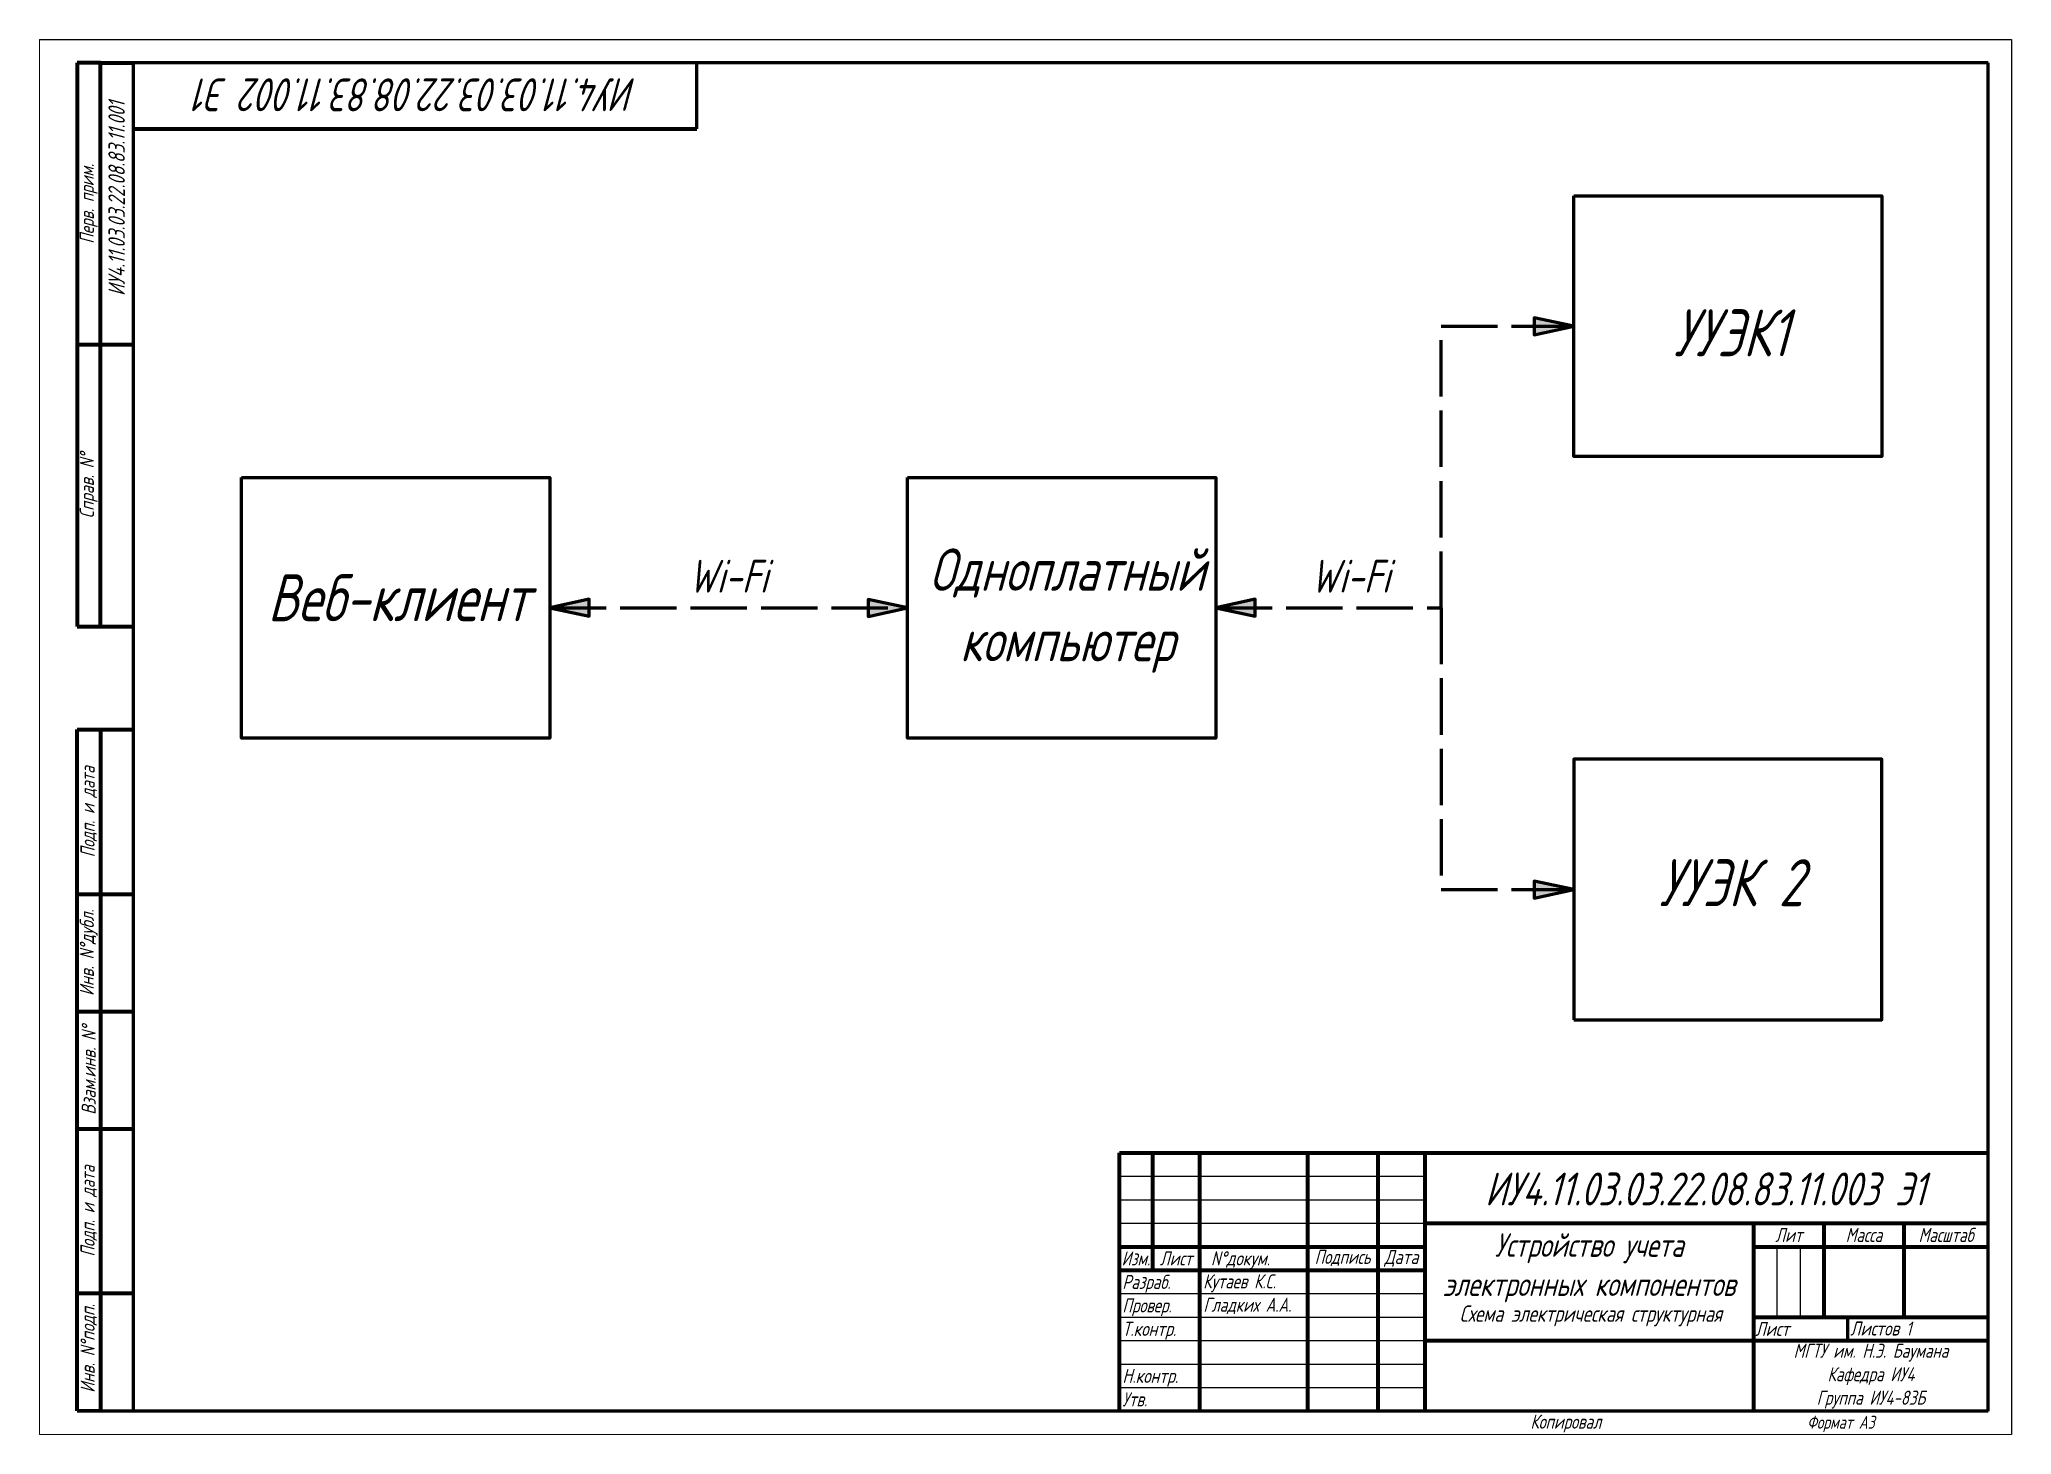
# Paper-space layout 'Лист1' of a CAD drawing. Header units: millimetres. Extents: x -1 to 419, y 0 to 297.
# The model-space entities are those that its viewports show. They can reach past a viewport. Long polylines and large blocks are cut down to what shows.
import ezdxf

# ---------------------------------------------------------------- set-up
doc = ezdxf.new("R2010")
doc.units = ezdxf.units.MM
doc.linetypes.add('ACAD_ISO02W100', pattern=[15, 12, -3])
doc.layers.add('Format', color=7, linetype='Continuous', lineweight=60)
doc.layers.add('Tonk', color=7, linetype='Continuous', lineweight=25)
doc.layers.add('KONTUR', color=7, linetype='Continuous')
doc.styles.get("Standard").update_dxf_attribs({"font": '', "width": 0.8, "oblique": 15})
doc.styles.get('Standard').set_extended_font_data('GOST type B')

msp = doc.modelspace()

# ---------------------------------------------------------------- hatches: boundary and pattern name
at = {"layer": 'Format'}
h = msp.add_hatch(color=256, dxfattribs=at)
h.dxf.hatch_style = 1
h.paths.add_polyline_path([(3330.61, 1444.74), (3322.19, 1446.49), (3322.19, 1444.74)])
h.paths.add_polyline_path([(3330.61, 1444.74), (3322.19, 1444.74), (3322.19, 1442.88)])
h = msp.add_hatch(color=256, dxfattribs=at)
h.dxf.hatch_style = 1
h.paths.add_polyline_path([(3112.52, 1384.78), (3120.93, 1383.04), (3120.93, 1384.78)])
h.paths.add_polyline_path([(3112.52, 1384.78), (3120.93, 1384.78), (3120.93, 1386.64)])
h = msp.add_hatch(color=256, dxfattribs=at)
h.dxf.hatch_style = 1
h.paths.add_polyline_path([(3188.74, 1384.78), (3180.32, 1386.53), (3180.32, 1384.78)])
h.paths.add_polyline_path([(3188.74, 1384.78), (3180.32, 1384.78), (3180.32, 1382.92)])
h = msp.add_hatch(color=256, dxfattribs=at)
h.dxf.hatch_style = 1
h.paths.add_polyline_path([(3254.36, 1384.78), (3262.77, 1383.04), (3262.77, 1384.78)])
h.paths.add_polyline_path([(3254.36, 1384.78), (3262.77, 1384.78), (3262.77, 1386.64)])
h = msp.add_hatch(color=256, dxfattribs=at)
h.dxf.hatch_style = 1
h.paths.add_polyline_path([(3330.61, 1324.82), (3322.19, 1326.56), (3322.19, 1324.82)])
h.paths.add_polyline_path([(3330.61, 1324.82), (3322.19, 1324.82), (3322.19, 1322.96)])

# ---------------------------------------------------------------- linework, layer by layer
msp.add_line((3368.85, 1213.78), (3368.85, 1213.78))
at = {"layer": 'Format', "lineweight": 70}
for p, q in [((3011.85, 1500.78), (3011.85, 1380.78)), ((3016.85, 1500.78), (3011.85, 1500.78)), ((3016.85, 1500.78), (3023.85, 1500.78)), ((3016.85, 1380.78), (3016.85, 1500.78)), ((3023.85, 1486.78), (3143.85, 1486.78)), ((3023.85, 1440.78), (3011.85, 1440.78)), ((3011.85, 1380.78), (3023.85, 1380.78)), ((3011.85, 1213.86), (3011.85, 1358.86)), ((3011.85, 1358.86), (3016.85, 1358.86)), ((3016.85, 1358.86), (3016.85, 1213.86)), ((3016.85, 1358.86), (3023.85, 1358.86)), ((3011.85, 1323.86), (3023.85, 1323.86)), ((3011.85, 1298.86), (3023.85, 1298.86)), ((3011.85, 1273.86), (3023.85, 1273.86)), ((3233.9, 1213.78), (3233.9, 1268.78)), ((3233.9, 1268.78), (3418.85, 1268.78)), ((3240.9, 1268.78), (3240.9, 1243.78)), ((3250.9, 1268.78), (3250.9, 1213.78)), ((3273.9, 1268.78), (3273.9, 1213.78)), ((3288.9, 1268.78), (3288.9, 1213.78)), ((3298.9, 1268.78), (3298.9, 1213.78)), ((3298.9, 1253.78), (3418.85, 1253.78)), ((3368.9, 1253.78), (3368.9, 1213.78)), ((3383.9, 1253.78), (3383.9, 1233.78)), ((3400.9, 1253.78), (3400.9, 1233.78)), ((3233.9, 1248.78), (3298.9, 1248.78)), ((3368.9, 1248.78), (3418.85, 1248.78)), ((3233.9, 1243.78), (3298.9, 1243.78)), ((3011.85, 1238.86), (3023.85, 1238.86)), ((3368.9, 1233.78), (3418.9, 1233.78)), ((3298.9, 1228.78), (3418.9, 1228.78))]:
    msp.add_line(p, q, dxfattribs=at)
at = {"layer": 'Format'}
for p, q in [((3023.85, 1253.78), (3023.85, 1500.78)), ((3418.85, 1500.78), (3023.85, 1500.78)), ((3143.85, 1486.78), (3143.85, 1500.78)), ((3418.85, 1213.78), (3418.85, 1500.78)), ((3023.85, 1213.78), (3023.85, 1253.78)), ((3388.9, 1233.78), (3388.9, 1228.78)), ((3016.85, 1213.86), (3011.85, 1213.86)), ((3418.85, 1213.78), (3011.85, 1213.78))]:
    msp.add_line(p, q, dxfattribs=at)
at = {"layer": 'Format', "linetype": 'ACAD_ISO02W100'}
msp.add_line((3112.52, 1384.78), (3188.74, 1384.78), dxfattribs=at)
at = {"layer": 'Format'}
for points in [[(3330.61, 1472.49), (3396.23, 1472.49), (3396.23, 1417), (3330.61, 1417)], [(3330.61, 1444.74), (3322.19, 1446.49), (3322.19, 1442.88)], [(3046.9, 1412.52), (3112.52, 1412.52), (3112.52, 1357.04), (3046.9, 1357.04)], [(3188.74, 1412.52), (3254.36, 1412.52), (3254.36, 1357.04), (3188.74, 1357.04)], [(3112.52, 1384.78), (3120.93, 1383.04), (3120.93, 1386.64)], [(3188.74, 1384.78), (3180.32, 1386.53), (3180.32, 1382.92)], [(3254.36, 1384.78), (3262.77, 1383.04), (3262.77, 1386.64)], [(3330.61, 1297.08), (3396.23, 1297.08), (3396.23, 1352.56), (3330.61, 1352.56)], [(3330.61, 1324.82), (3322.19, 1326.56), (3322.19, 1322.96)]]:
    msp.add_lwpolyline(points, close=True, dxfattribs=at)
at = {"layer": 'Format', "linetype": 'ACAD_ISO02W100'}
for points in [[(3254.36, 1384.78), (3302.36, 1384.78), (3302.36, 1444.74), (3330.61, 1444.74)], [(3302.36, 1384.78), (3302.36, 1384.78), (3302.36, 1324.82), (3330.61, 1324.82)]]:
    msp.add_lwpolyline(points, dxfattribs=at)
at = {"layer": 'KONTUR'}
for p, q in [((3003.85, 1208.78), (3003.85, 1505.78)), ((3003.85, 1505.78), (3423.85, 1505.78)), ((3423.85, 1505.78), (3423.85, 1208.78)), ((3423.85, 1208.78), (3003.85, 1208.78))]:
    msp.add_line(p, q, dxfattribs=at)
at = {"layer": 'Tonk'}
for p, q in [((3233.9, 1263.78), (3298.9, 1263.78)), ((3233.9, 1258.78), (3298.9, 1258.78)), ((3233.9, 1253.78), (3298.9, 1253.78)), ((3373.9, 1233.78), (3373.9, 1248.78)), ((3378.9, 1233.78), (3378.9, 1248.78)), ((3233.9, 1238.78), (3298.9, 1238.78)), ((3233.9, 1233.78), (3298.9, 1233.78)), ((3233.9, 1228.78), (3298.9, 1228.78)), ((3233.9, 1223.78), (3298.9, 1223.78)), ((3233.9, 1218.78), (3298.9, 1218.78))]:
    msp.add_line(p, q, dxfattribs=at)

# ---------------------------------------------------------------- texts
at = {"oblique": 15, "width": 0.8}
for s, height, p in [('Копировал', 3, (3321.38, 1210.03)), ('Формат А3', 2.75, (3380.31, 1210.03))]:
    msp.add_text(s, height=height, dxfattribs=at).set_placement(p)
at = {"attachment_point": 5}
for s, insert, char_height, width, rotation in [('{\\C0;ИУ4.11.03.03.22.08.83.11.002 Э1}', (3084.25, 1494.01), 7, 129.4139, 180), ('{\\C0;ИУ4.11.03.03.22.08.83.11.001}', (3020.29, 1471.89), 3.5, 129.4139, 90), ('Перв. прим.', (3014.35, 1470.78), 3, 60, 90), ('{\\fISOCPEUR|b0|i0|c204|p34;Справ}. N°', (3014.35, 1410.78), 3, 60, 90), ('Подп. и дата', (3014.35, 1341.36), 3, 35, 90), ('{\\fISOCPEUR|b0|i0|c204|p34;Инв}. N°{\\fISOCPEUR|b0|i0|c204|p34;дубл}.', (3014.35, 1311.36), 3, 25, 90), ('{\\fISOCPEUR|b0|i0|c204|p34;Взам}.{\\fISOCPEUR|b0|i0|c204|p34;инв}. N°', (3014.35, 1286.36), 3, 27.3602, 90), ('Подп. и дата', (3014.35, 1256.36), 3, 35, 90), ('{\\fISOCPEUR|b0|i0|c204|p34;Инв}. N°{\\fISOCPEUR|b0|i0|c204|p34;подп}.', (3014.35, 1227.11), 3, 26.6565, 90)]:
    msp.add_mtext(s, dxfattribs=dict(at, insert=insert, char_height=char_height, width=width, rotation=rotation))
for s, insert, char_height, width, attachment_point in [('{\\C0;ИУ4.11.03.03.22.08.83.11.003 Э1}', (3358.61, 1261.07), 7, 129.4139, 5), ('\\pxqc;Устройство учета электронных компонентов', (3333.9, 1244.27), 5, 70, 5), ('Лит', (3376.4, 1251.28), 3, 15, 5), ('Масса', (3392.4, 1251.28), 3, 17, 5), ('Масштаб', (3409.9, 1251.28), 3, 18, 5), ('Изм.', (3237.35, 1246.28), 3, 7, 5), ('Лист', (3245.9, 1246.28), 3, 10, 5), ('N°{\\fISOCPEUR|b0|i0|c204|p34;докум}.', (3253.36, 1247.8), 3, 22.4183, 1), ('Подпись', (3281.38, 1246.37), 3, 15, 5), ('{\\fISOCPEUR|b0|i0|c204|p34;Дата}', (3293.9, 1246.28), 3, 10, 5), ('Разраб.', (3234.48, 1242.78), 3, 17, 1), ('Провер.', (3234.48, 1237.78), 3, 17, 1), ('{\\fISOCPEUR|b0|i0|c204|p34;Т}.{\\fISOCPEUR|b0|i0|c204|p34;контр}.', (3234.48, 1232.78), 3, 17, 1), ('{\\fISOCPEUR|b0|i0|c204|p34;Лист } ', (3369.28, 1231.28), 3, 20, 4), ('{\\fISOCPEUR|b0|i0|c204|p34;Листов} 1', (3389.48, 1232.86), 3, 30, 1), ('{\\fISOCPEUR|b0|i0|c204|p34;Н}.{\\fISOCPEUR|b0|i0|c204|p34;контр}.', (3234.48, 1222.78), 3, 19.4235, 1), ('Утв.', (3234.48, 1217.78), 3, 17, 1)]:
    msp.add_mtext(s, dxfattribs=dict(insert=insert, char_height=char_height, width=width, attachment_point=attachment_point))
at = {"attachment_point": 1}
for s, width, heights, insert, char_height in [('Кутаев К.С.', 23, [0], (3251.7, 1242.9), 3), ('Гладких А.А.', 29.2218, [8], (3251.73, 1237.91), 3), ('\\pxqc;Схема электрическая структурная', 69.6192, [11.58], (3299.42, 1236.28), 3.5), ('\\pxqc;МГТУ им. Н.Э. Баумана\\PКафедра ИУ4\\PГруппа ИУ4-83Б', 50, [0], (3368.9, 1228.13), 3)]:
    msp.add_mtext_dynamic_manual_height_columns(s, width=width, gutter_width=12.5, heights=heights, dxfattribs=dict(at, insert=insert, char_height=char_height))
at = {"layer": 'Format'}
for s, width, heights, insert, char_height, attachment_point in [('УУЭК1', 40.1135, [0], (3364.11, 1443.32), 10, 5), ('Wi-Fi', 71.4357, [8.71], (3142.1, 1395.01), 7, 1), ('Одноплатный\\Pкомпьютер', 40.1135, [0], (3222.71, 1384.18), 9, 5), ('Wi-Fi', 71.4357, [8.71], (3274.57, 1395.01), 7, 1), ('Веб-клиент', 40.1135, [0], (3080.34, 1386.94), 10, 5), ('УУЭК 2', 40.1135, [0], (3364.11, 1326.25), 10, 5)]:
    msp.add_mtext_dynamic_manual_height_columns(s, width=width, gutter_width=26.74, heights=heights, dxfattribs=dict(at, insert=insert, char_height=char_height, attachment_point=attachment_point))

psp = doc.layouts.new('Лист1')

# ---------------------------------------------------------------- viewports
at = {"layer": 'Tonk'}
psp.add_viewport(center=(209.35, 148.33), size=(420, 297), view_center_point=(3213.85, 1357.28), view_height=297, dxfattribs=at)

doc.saveas('drawing.dxf')
